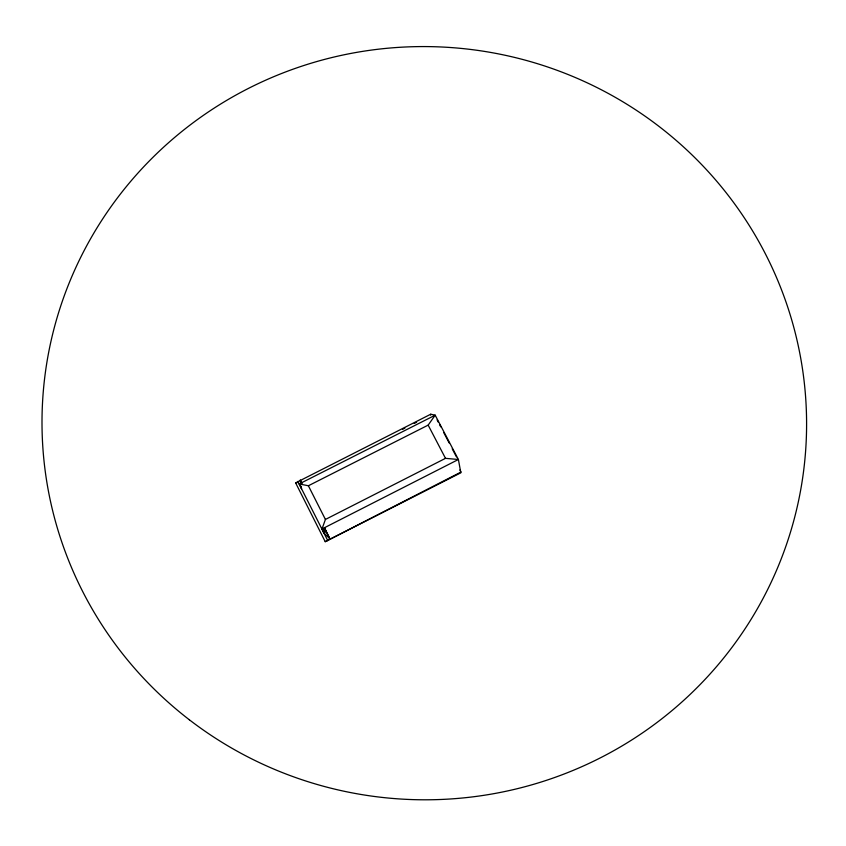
<?xml version="1.0" encoding="UTF-8"?>
<svg xmlns="http://www.w3.org/2000/svg" width="846" height="846" viewBox="0 0 846 846"><rect width="100%" height="100%" fill="white"/><g stroke="black" fill="none" stroke-linecap="round" stroke-linejoin="round"><path stroke-width="1.27" d="M430.656 415.143L430.751 414.212L435.182 415.175L458.395 459.494L460.827 472.798L325.224 541.683L295.624 482.865L430.751 414.212M321.977 528.993L325.424 519.455L445.504 458.342L458.395 459.494L321.977 528.993L323.807 532.779L329.951 538.934L324.441 527.735L325.784 530.611L323.362 531.848M325.224 541.683L461.007 472.047L459.917 469.974M299.22 483.944L308.378 485.763L428.161 425.126L435.182 415.175L299.22 483.944L301.536 488.702L301.176 486.27M322.21 529.48L324.674 528.221M322.442 529.956L324.896 528.708M322.675 530.431L325.118 529.184M322.908 530.907L325.34 529.67M323.13 531.383L325.562 530.135M323.584 532.314L325.996 531.087L329.951 538.934M323.807 532.779L326.218 531.552M402.527 429.366L404.874 428.182M414.254 423.434L416.592 422.249M296.957 482.685L297.559 482.432M296.428 482.886L295.582 482.992M300.806 483.838L300.245 480.19L301.959 483.309M437.096 419.902L438.302 422.217M439.518 424.523L440.724 426.839M443.748 432.613L449.184 443.008M452.208 448.782L456.438 456.861M428.161 425.126L445.504 458.342M308.378 485.763L325.424 519.455M300.245 480.19L301.832 483.32M298.204 482.125L297.845 481.406L327.793 540.689M189.367 719.798A382.329 376.586 4.1 0 0 802.949 475.875A382.329 376.586 4.1 0 0 280.565 73.898A382.329 376.586 4.1 0 0 189.367 719.798"/></g></svg>
